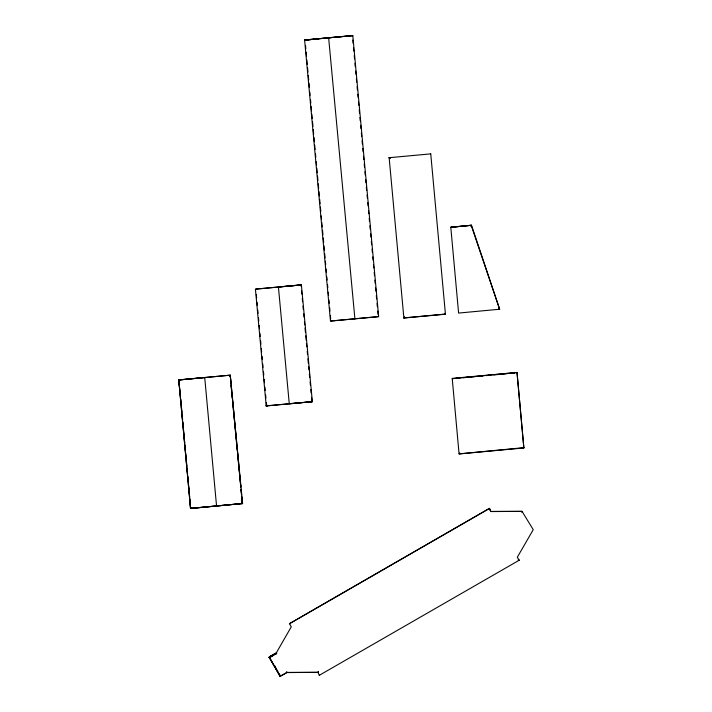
<?xml version="1.0" encoding="UTF-8"?>
<svg xmlns="http://www.w3.org/2000/svg" width="712" height="712" viewBox="0 0 712 712"><rect width="100%" height="100%" fill="white"/><g stroke="black" fill="none" stroke-linecap="round" stroke-linejoin="round"><path stroke-width="1.07" d="M190.62 508.359L191.439 508.234L190.62 508.359L178.765 379.905L230.261 375.171L242.587 503.571L190.798 508.413L190.727 507.549L191.368 507.54M190.798 508.413L242.276 503.491L241.742 496.905M241.688 502.734L241.768 503.642L242.587 503.517L190.505 508.395L178.774 379.994L204.718 377.502L216.546 505.894L216.466 505.066M266.19 405.11L266.964 405.092L267.036 405.885L266.226 405.956L255.421 289.134L301.39 284.889L312.354 401.675L266.226 405.902L312.354 401.675M267.036 405.885L266.235 405.893M318.478 671.372L317.935 672.342L286.9 672.573L280.172 676.4L269.261 657.292C288.44 647.822 264.428 657.692 270.373 657.594L269.261 657.292L275.989 653.456M301.016 285.334L301.39 284.889L300.651 285.779L301.39 284.889L278.419 286.972M274.796 665.898L280.172 676.4L280.483 675.127M490.782 511.403L522.056 511.376L490.773 511.563L489.527 508.359L289.455 623.694L489.527 508.359L489.117 509.694M286.9 672.573L286.696 671.594M311.545 401.755L311.464 400.945M352.404 35.636L305.021 40.006M317.935 672.342L286.909 672.413L280.181 676.24L269.261 657.292M518.087 559.935L519.279 560.184L319.323 675.296M390.007 158.447L389.135 157.583L390.016 158.322M404.621 317.009L403.873 318.024L445.436 314.197L444.564 313.333M430.724 153.881L389.126 157.708M452.2 378.722L517.01 372.465L523.863 447.982L459.071 453.909L452.218 378.383L517.01 372.465L523.863 447.982M498.551 308.563L499.655 309.284L471.211 225.339L450.794 227.297L458.599 313.066L499.655 309.231L471.504 225.25L450.794 227.253L471.504 225.25M521.602 512.195L522.056 511.376L533.235 529.683L517.286 557.282L519.279 560.184M275.945 653.509L291.27 626.845L289.464 623.534M470.65 226.256L471.211 225.339M229.522 376.114L230.261 375.18L230.813 383.136M404.612 317.134L403.873 318.024L389.135 157.583M459.81 453.019L459.071 453.909L523.89 447.652M271.183 656.847L275.953 653.349L276.55 653.945M270.382 657.434L269.323 657.407L275.891 653.224L269.163 657.06L275.953 653.34L269.225 657.176L280.181 676.24M269.323 657.407L275.953 653.349M328.641 37.789L352.805 35.6L378.659 316.671L330.475 321.103L304.611 40.041L328.641 37.789L354.896 318.745L330.884 320.987M354.496 318.78L378.259 316.626M352.805 35.6L304.611 40.041L311.188 39.649M301.381 284.951L255.831 289.099M403.882 317.899L445.445 314.072M178.765 379.905L179.655 380.644L178.765 379.959L230.261 375.18L240.816 486.937M455.493 378.419L459.89 378.019M463.183 377.716L467.579 377.315M470.872 377.013L475.26 376.612M478.553 376.31L482.95 375.909M486.243 375.607L490.639 375.206M493.932 374.904L498.32 374.503M501.622 374.2L507.113 373.702M510.406 373.399L514.794 372.999M178.774 379.994L180.51 396.673M190.505 508.395L189.899 499.459M313.378 39.516L317.757 39.249M498.551 308.518L499.655 309.231M444.555 313.458L445.436 314.197L430.733 153.756M317.944 672.181L319.314 675.457M489.518 508.519L490.773 511.563M231.026 385.343L231.56 390.87M231.765 393.077L232.299 398.595M232.513 400.812L233.678 412.96M233.892 415.167L234.426 420.694M234.631 422.901L235.805 435.05M236.01 437.257L236.544 442.784M236.758 444.991L237.283 450.518M237.497 452.725L238.662 464.874M238.876 467.081L239.41 472.608M239.624 474.815L240.79 486.964M301.532 290.816L301.844 294.109M302.262 298.506L302.564 301.79M302.983 306.187L303.285 309.48M303.704 313.867L304.015 317.16M304.425 321.548L304.736 324.841M305.039 328.134L305.457 332.522M305.768 335.815L306.178 340.202M306.489 343.495L306.792 346.788M307.21 351.176L307.522 354.469M307.931 358.857L308.341 363.245M308.652 366.538L308.964 369.831M309.373 374.218L309.684 377.511M310.094 381.908L310.405 385.201M310.815 389.589L311.126 392.882M311.545 397.269L311.847 400.562M241.751 496.896L242.276 502.432M312.15 400.82L312.221 401.693L289.259 403.731L278.419 286.972M256.338 294.608L256.64 297.91M257.05 302.315L257.361 305.626M257.762 310.032L258.073 313.333M258.483 317.739L258.785 321.041M259.195 325.455L259.497 328.757M259.907 333.163L260.209 336.464M260.619 340.87L260.93 344.181M261.331 348.586L261.642 351.888M262.052 356.294L262.354 359.596M262.764 364.001L263.066 367.312M263.476 371.717L263.778 375.019M264.188 379.425L264.49 382.727M264.9 387.132L265.211 390.443M265.612 394.849L265.923 398.15M266.332 402.556L266.635 405.867M352.805 40.068L353.116 43.388M353.517 47.811L353.828 51.131M354.238 55.554L354.54 58.874M354.95 63.297L355.252 66.617M355.662 71.04L355.964 74.359M356.374 78.783L356.676 82.103M357.086 86.526L357.388 89.846M357.798 94.269L358.1 97.589M358.51 102.012L358.812 105.331M359.222 109.755L359.524 113.075M359.934 117.507L360.236 120.817M360.646 125.25L360.948 128.569M361.358 132.993L361.66 136.312M362.07 140.736L362.372 144.055M362.782 148.479L363.093 151.798M363.494 156.222L363.805 159.541M364.206 163.965L364.517 167.284M364.918 171.708L365.229 175.027M365.63 179.451L365.941 182.77M366.351 187.194L366.653 190.513M367.063 194.946L367.365 198.256M367.775 202.689L368.077 205.999M368.487 210.432L368.789 213.751M369.199 218.175L369.501 221.494M369.911 225.918L370.213 229.237M370.623 233.661L370.925 236.98M371.335 241.404L371.637 244.723M372.047 249.147L372.349 252.466M372.759 256.89L373.061 260.209M373.471 264.633L373.773 267.952M374.183 272.376L374.494 275.695M374.895 280.127L375.206 283.438M375.607 287.87L375.918 291.19M376.319 295.613L376.63 298.933M377.031 303.357L377.342 306.676M377.752 311.1L378.054 314.419M305.528 45.532L305.831 48.852M306.142 52.172L306.543 56.595M306.854 59.915L307.255 64.338M307.566 67.658L307.967 72.081M308.278 75.401L308.688 79.824M308.99 83.144L309.4 87.567M309.8 91.999L310.112 95.31M310.521 99.742L310.824 103.062M311.126 106.373L311.536 110.805M311.838 114.125L312.248 118.548M312.55 121.868L312.96 126.291M313.262 129.611L313.672 134.034M313.983 137.354L314.384 141.777M314.695 145.097L315.096 149.52M315.505 153.943L315.808 157.263M316.217 161.686L316.529 165.006M316.831 168.326L317.24 172.749M317.543 176.069L317.952 180.492M318.255 183.812L318.665 188.235M318.967 191.555L319.377 195.987M319.679 199.298L320.089 203.73M320.391 207.05L320.8 211.473M321.21 215.896L321.512 219.216M321.824 222.536L322.225 226.959M322.536 230.279L322.937 234.702M323.248 238.022L323.657 242.445M323.96 245.765L324.369 250.188M324.672 253.508L325.081 257.931M325.384 261.251L325.687 264.57M326.096 268.994L326.399 272.313M326.808 276.737L327.12 280.056M327.52 284.48L327.832 287.799M328.232 292.223L328.543 295.542M328.944 299.975L329.255 303.285M329.665 307.718L329.968 311.037M330.377 315.46L330.68 318.78M180.715 398.88L181.213 404.407M181.418 406.623L181.925 412.141M182.121 414.357L182.628 419.884M182.833 422.091L183.34 427.618M183.536 429.825L184.043 435.352M184.248 437.568L184.746 443.095M184.951 445.303L185.458 450.829M185.663 453.037L186.161 458.564M186.366 460.78L186.873 466.298M187.069 468.514L187.576 474.041M187.781 476.248L188.288 481.775M188.484 483.982L188.992 489.509M189.196 491.725L189.695 497.252M241.528 494.698L241.003 489.171L241.546 494.68"/></g></svg>
